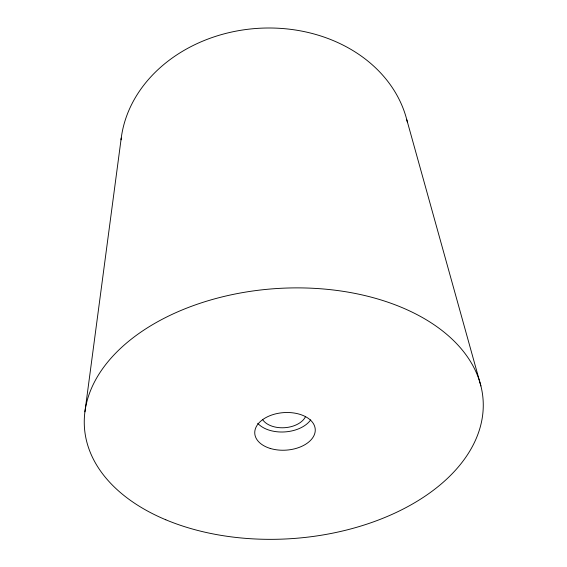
<?xml version="1.0" encoding="UTF-8"?>
<svg xmlns="http://www.w3.org/2000/svg" width="567" height="567" viewBox="0 0 567 567"><rect width="100%" height="100%" fill="white"/><g stroke="black" fill="none" stroke-linecap="round" stroke-linejoin="round"><path stroke-width="0.85" d="M84.915 411.833L121.239 138.072M406.801 119.793L480.894 385.936M305.57 416.525A22.836 14.473 -4 0 1 284.591 427.709A22.836 14.473 -4 0 1 262.457 419.353M121.026 139.829A144.869 119.545 -4 0 1 258.389 28.322A144.869 119.545 -4 0 1 407.425 122.366M310.709 419.863A29.746 18.86 -4 0 1 284.84 431.919A29.746 18.86 -4 0 1 257.744 423.329M270.246 448.44A30.299 18.796 -4 0 0 315.259 429.807A30.299 18.796 -4 0 0 269.509 415.866A30.299 18.796 -4 0 0 270.246 448.44M165.791 519.776A199.804 125.264 -4 0 0 482.085 418.864A199.804 125.264 -4 0 0 203.411 302.19A199.804 125.264 -4 0 0 165.791 519.776"/></g></svg>
